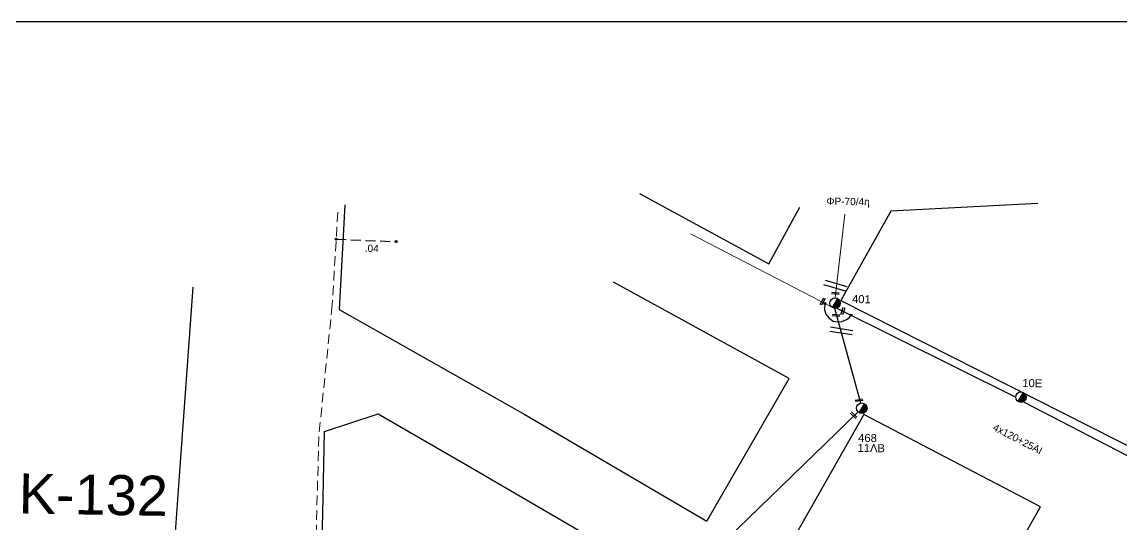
# Model space of a CAD drawing. Header units: millimetres. Extents: x 2875 to 4053, y 1200 to 1741.
# Drawn here: x 3603.2 to 3745.4, y 1676.1 to 1741.1 of the extents above; entities that cross this region are included whole.
import ezdxf

# ---------------------------------------------------------------- set-up
doc = ezdxf.new("R2010")
doc.units = ezdxf.units.MM
doc.linetypes.add('DASHED', pattern=[19.05, 12.7, -6.35])
doc.layers.add('Άγνωστα', color=7, linetype='Continuous', lineweight=5)
for name, color, linetype in [('Γέφυρες Εναέριου Δικτύου', 7, 'Continuous'), ('Επιγραφές - Σχήματα', 7, 'Continuous'), ('Μηχανική τομή', 7, 'Continuous'), ('ΠΙΝΑΚΙΔΑ', 7, 'Continuous'), ('Στύλος ΦΜ', 7, 'Continuous'), ('Στύλος ΦΜ @ 1', 7, 'Continuous'), ('Συνδέσεις', 7, 'Continuous'), ('Συνεστραμμένα ΧΤ   4x120+25 AL', 7, 'SYN_LINE'), ('Τομή', 7, 'Continuous'), ('Υπόβαθρο ΔΕΗ', 7, 'Continuous'), ('Υπόγεια Καλώδια Δικτύου ΧΤ   .04', 7, 'DASHED')]:
    doc.layers.add(name, color=color, linetype=linetype)
doc.styles.get("Standard").update_dxf_attribs({"font": 'ARIAL.TTF'})
doc.linetypes.add('SYN_LINE', pattern='A,0.5,-0.0001,["/\\/\\/\\/",Standard,S=0.1,R=0,X=0,Y=-0.05],-0.25', length=0.7501)

# ---------------------------------------------------------------- blocks, each defined once
blk = doc.blocks.new('ΥΠΑΡΧΩΝ ΤΣΙΜΕΝΤΕΝΙΟΣ ΣΤΥΛΟΣ')
at = {"layer": 'Στύλος ΦΜ'}
blk.add_hatch(color=256, dxfattribs=at).paths.add_polyline_path([(-1.29, -2.28, 0.574793), (2.62, 0, 0.268822), (1.3, 2.27)])
blk.add_line((-1.29, -2.28), (1.3, 2.27), dxfattribs=at)
blk.add_circle((0, 0), 2.62, dxfattribs=at)
at = {"layer": 'Στύλος ΦΜ', "flags": 4}
for tag, p in [('ΑΡΙΘΜΟΣ', (-4.68, 8.05)), ('ΤΥΠΟΣ', (-4.91, 3.03))]:
    blk.add_attdef(tag, p, '', height=4, dxfattribs=at)
blk = doc.blocks.new('_ΣΥΝΔΕΣΗ')
at = {"layer": 'Συνδέσεις', "linetype": 'SYN_LINE', "ltscale": 40}
blk.add_hatch(color=256, dxfattribs=at).paths.add_polyline_path([(0.5, -0.01, 1), (-0.5, -0.01, 1)])
at = {"layer": 'Συνδέσεις'}
blk.add_circle((0, -0.01), 0.5, dxfattribs=at)
blk = doc.blocks.new('ΤΟΜΗ')
at = {"layer": 'Τομή', "ltscale": 40}
for p, q in [((-5.68, 0), (5.68, 0)), ((5.68, -2.33), (-5.68, -2.33))]:
    blk.add_line(p, q, dxfattribs=at)
blk = doc.blocks.new('ΜΗΧΑΝΙΚΗ ΤΟΜΗ')
at = {"layer": 'Μηχανική τομή', "ltscale": 40}
for p, q in [((-1.89, 0.78), (1.89, 0.78)), ((1.89, 0), (-1.89, 0))]:
    blk.add_line(p, q, dxfattribs=at)

msp = doc.modelspace()

# ---------------------------------------------------------------- linework, layer by layer
at = {"layer": 'Άγνωστα', "color": 1, "linetype": 'DASHED', "ltscale": 0.1}
msp.add_lwpolyline([(3644.051, 1716.51), (3643.331, 1704.488), (3641.589, 1687.438), (3641.101, 1669.269), (3640.587, 1651.663), (3627.147, 1660.178)], dxfattribs=at)
at = {"layer": 'Άγνωστα', "color": 6}
msp.add_lwpolyline([(3708.412, 1705.398), (3709.668, 1716.238)], dxfattribs=at)
at = {"layer": 'Άγνωστα', "color": 5}
msp.add_lwpolyline([(3689.693, 1713.674), (3707.922, 1704.241)], dxfattribs=at)
at = {"layer": 'Γέφυρες Εναέριου Δικτύου'}
msp.add_lwpolyline([(3707.085, 1704.673), (3707.043, 1703.894), (3707.201, 1703.303), (3707.643, 1702.754), (3708.177, 1702.402), (3708.7, 1702.305), (3709.294, 1702.339), (3709.889, 1702.596), (3710.222, 1702.836), (3710.474, 1703.164)], dxfattribs=at)
at = {"layer": 'ΠΙΝΑΚΙΔΑ'}
msp.add_lwpolyline([(2883.045, 1200.853), (3942.226, 1200.46), (3942.226, 1741.119), (2883.045, 1741.119)], close=True, dxfattribs=at)
at = {"layer": 'Συνεστραμμένα ΧΤ   4x120+25 AL', "color": 27, "ltscale": 11}
msp.add_lwpolyline([(3711.759, 1691.784), (3708.389, 1704.043)], dxfattribs=at)
at = {"layer": 'Συνεστραμμένα ΧΤ   4x120+25 AL', "color": 5, "ltscale": 20}
for points in [[(3708.63, 1704.082), (3731.779, 1692.561)], [(3732.774, 1691.95), (3760.45, 1677.605)]]:
    msp.add_lwpolyline(points, dxfattribs=at)
at = {"layer": 'Συνεστραμμένα ΧΤ   4x120+25 AL', "color": 27, "ltscale": 20}
msp.add_lwpolyline([(3688.685, 1668.636), (3711.379, 1690.642)], dxfattribs=at)
at = {"layer": 'Υπόβαθρο ΔΕΗ'}
for points in [[(3683.107, 1718.91), (3699.842, 1709.787), (3703.83, 1717.135)], [(3644.967, 1717.424), (3644.203, 1703.886), (3668.237, 1690.314), (3691.807, 1676.476), (3702.443, 1694.94), (3679.735, 1707.432)], [(3734.66, 1717.616), (3715.635, 1716.645), (3709.165, 1705.041), (3748.46, 1685.163), (3787.424, 1664.737), (3812.471, 1651.823), (3826.044, 1676.641), (3839.76, 1701.224), (3841.614, 1707.059)], [(3642.318, 1688.079), (3649.276, 1690.367), (3661.45, 1683.34), (3686.993, 1668.478), (3673.047, 1644.607), (3657.361, 1653.349), (3641.744, 1661.961), (3642.135, 1679.546), (3642.318, 1688.079)], [(3701.2, 1671.045), (3723.445, 1657.972), (3734.979, 1678.353), (3712.14, 1690.285), (3701.2, 1671.045)]]:
    msp.add_lwpolyline(points, dxfattribs=at)
at = {"layer": 'Υπόβαθρο ΔΕΗ', "ltscale": 0.1}
msp.add_lwpolyline([(3544.468, 1707.688), (3528.479, 1697.216), (3512.135, 1686.477), (3508.288, 1689.436), (3471.173, 1657.116), (3426.417, 1618.089), (3400.959, 1595.92), (3382.026, 1579.924), (3562.541, 1488.659), (3581.02, 1531.217), (3584.201, 1530.682), (3602.253, 1592.476), (3611.325, 1623.345), (3621.855, 1658.158), (3623.577, 1682.334), (3625.312, 1706.779)], dxfattribs=at)
at = {"layer": 'Υπόγεια Καλώδια Δικτύου ΧΤ   .04', "color": 1, "linetype": 'DASHED', "ltscale": 0.1}
msp.add_lwpolyline([(3643.84, 1712.99), (3651.614, 1712.681)], dxfattribs=at)

# ---------------------------------------------------------------- block references
at = {"layer": 'Μηχανική τομή'}
for p, xscale, yscale, zscale, rotation in [((3708.454, 1706.097), 0.2590415103703066, 0.2590415103703066, 0.2590415103703066, 174.8615775525678), ((3706.886, 1704.886), 0.2590415103702942, 0.2590415103702942, 0.2590415103702942, 62.4998515677844), ((3709.318, 1703.711), 0.2590415103703712, 0.2590415103703712, 0.2590415103703712, 252.1590591905117), ((3708.542, 1703.241), 0.2590415103703066, 0.2590415103703066, 0.2590415103703066, 174.8615775525678), ((3711.508, 1692.246), 0.2590415103703369, 0.2590415103703369, 0.2590415103703369, 188.2755567360353), ((3710.87, 1690.284), 0.2590415103703951, 0.2590415103703951, 0.2590415103703951, 135.7092321547077)]:
    msp.add_blockref('ΜΗΧΑΝΙΚΗ ΤΟΜΗ', p, dxfattribs=dict(at, xscale=xscale, yscale=yscale, zscale=zscale, rotation=rotation))
at = {"layer": 'Στύλος ΦΜ @ 1', "ltscale": 40}
ref = msp.add_blockref('ΥΠΑΡΧΩΝ ΤΣΙΜΕΝΤΕΝΙΟΣ ΣΤΥΛΟΣ', (3708.401, 1704.72), dxfattribs=dict(at, xscale=0.2590415103700448, yscale=0.2590415103700448, zscale=0.2590415103700448, rotation=359.0199368875902))
ref.add_attrib('ΤΥΠΟΣ', '401', (3710.599, 1704.744), dxfattribs={"layer": 'Στύλος ΦΜ', "height": 1.0362, "rotation": 359.01994, "flags": 4})
ref = msp.add_blockref('ΥΠΑΡΧΩΝ ΤΣΙΜΕΝΤΕΝΙΟΣ ΣΤΥΛΟΣ', (3732.457, 1692.549), dxfattribs=dict(at, xscale=0.2590415103700448, yscale=0.2590415103700448, zscale=0.2590415103700448, rotation=359.0199368875902))
ref.add_attrib('ΤΥΠΟΣ', '10E', (3732.637, 1693.862), dxfattribs={"layer": 'Στύλος ΦΜ', "height": 1.0362, "rotation": 359.01994, "flags": 4})
ref = msp.add_blockref('ΥΠΑΡΧΩΝ ΤΣΙΜΕΝΤΕΝΙΟΣ ΣΤΥΛΟΣ', (3711.866, 1691.114), dxfattribs=dict(at, xscale=0.2590415103700448, yscale=0.2590415103700448, zscale=0.2590415103700448, rotation=359.0199368875902))
ref.add_attrib('ΤΥΠΟΣ', '11ΛΒ', (3711.306, 1685.464), dxfattribs={"layer": 'Στύλος ΦΜ', "height": 1.0362, "rotation": 359.01994, "flags": 4})
ref.add_attrib('ΑΡΙΘΜΟΣ', '468', (3711.39, 1686.765), dxfattribs={"layer": 'Στύλος ΦΜ', "height": 1.0362, "rotation": 359.01994, "flags": 4})
at = {"layer": 'Συνδέσεις', "xscale": 0.2590415103700448, "yscale": 0.2590415103700448, "zscale": 0.2590415103700448, "rotation": 359.0199368875902}
for p in [(3643.841, 1712.993), (3651.615, 1712.684), (3707.086, 1704.676), (3710.475, 1703.167)]:
    msp.add_blockref('_ΣΥΝΔΕΣΗ', p, dxfattribs=at)
at = {"layer": 'Τομή'}
for p, xscale, yscale, zscale, rotation in [((3708.526, 1707.268), 0.2590415103700136, 0.2590415103700136, 0.2590415103700136, 343.8230216895013), ((3709.271, 1701.425), 0.2590415103699415, 0.2590415103699415, 0.2590415103699415, 351.096050300196)]:
    msp.add_blockref('ΤΟΜΗ', p, dxfattribs=dict(at, xscale=xscale, yscale=yscale, zscale=zscale, rotation=rotation))

# ---------------------------------------------------------------- texts
at = {"layer": 'Άγνωστα', "color": 7, "insert": (3729.152, 1689.156), "char_height": 0.9325, "width": 87.23055, "attachment_point": 1, "rotation": 332.62347}
msp.add_mtext('4x120+25ΑΙ', dxfattribs=at)
at = {"layer": 'Επιγραφές - Σχήματα', "attachment_point": 1, "rotation": 359.01994}
for s, insert, char_height, width in [('ΦΡ-70/4η', (3707.3, 1718.398), 0.9325, 8.8687), ('K-132', (3602.803, 1682.679), 5.1808, 22.35105)]:
    msp.add_mtext(s, dxfattribs=dict(at, insert=insert, char_height=char_height, width=width))
at = {"layer": 'Υπόγεια Καλώδια Δικτύου ΧΤ   .04', "color": 7, "insert": (3647.545, 1712.292), "char_height": 0.9325, "width": 87.23055, "attachment_point": 1, "rotation": 359.01994}
msp.add_mtext('.04', dxfattribs=at)

doc.saveas('drawing.dxf')
